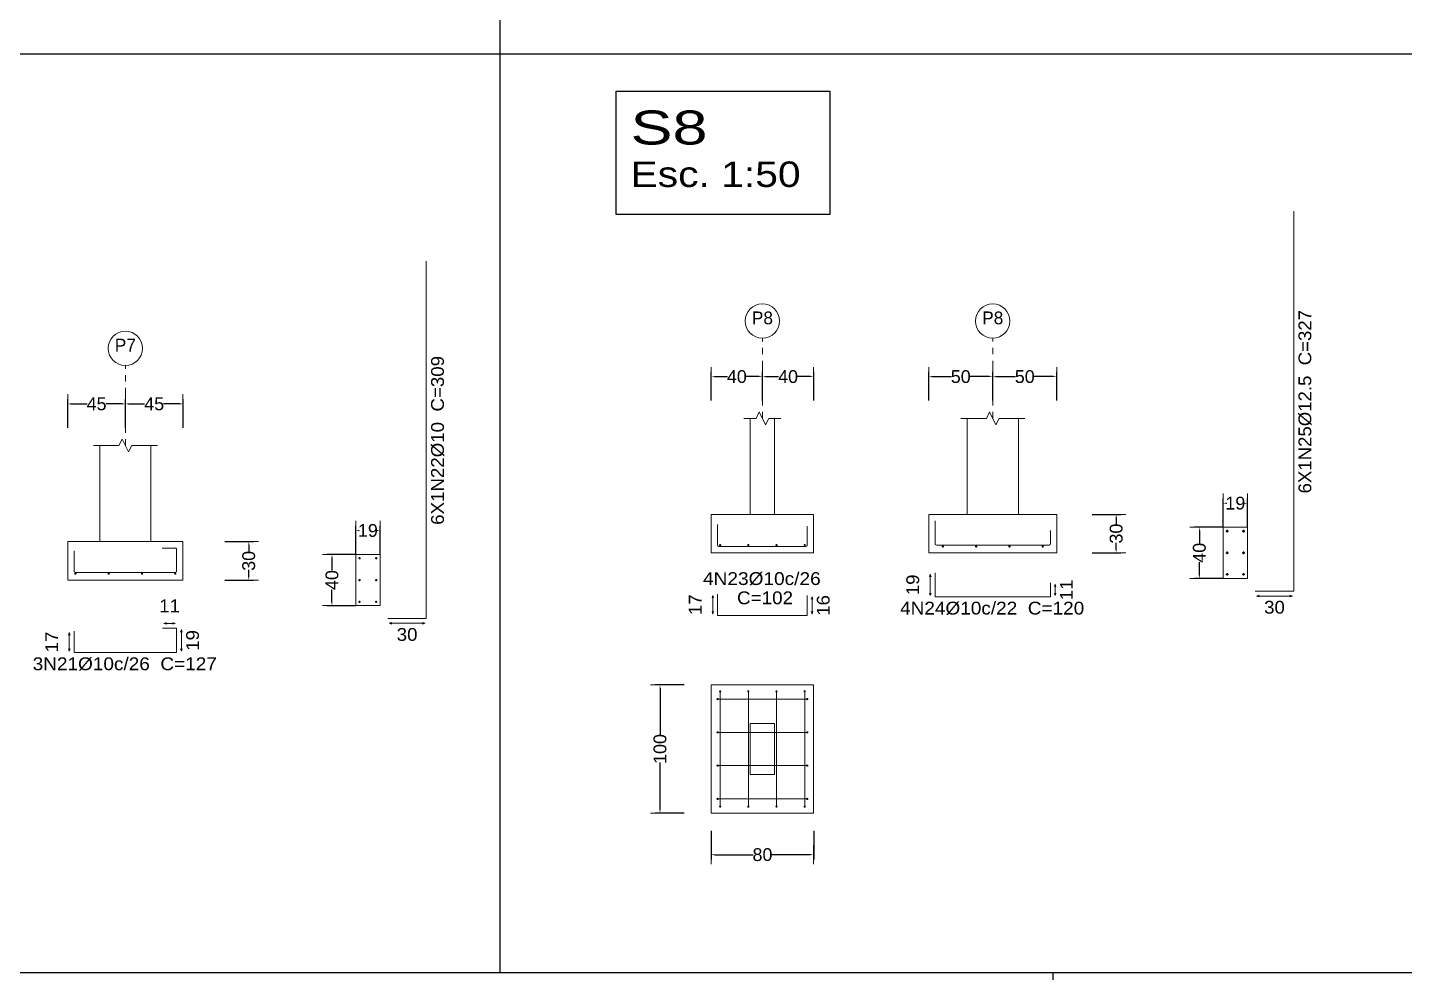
# Model space of a CAD drawing. Header units: centimetres. Extents: x 3279 to 3363.1, y -374.8 to -315.4.
# Drawn here: x 3297.09 to 3318.59, y -345.12 to -330.36 of the extents above; entities that cross this region are included whole.
import ezdxf
from ezdxf.enums import TextEntityAlignment as Align

# ---------------------------------------------------------------- set-up
doc = ezdxf.new("R2010")
doc.units = ezdxf.units.CM
doc.linetypes.add('CYPE_PUNTO', pattern=[0.075, 0, -0.075])
for name, color, linetype, lineweight in [('ARM_LONGITUDINAL_Ø10', 33, 'Continuous', 9), ('ARM_LONGITUDINAL_Ø12_5', 34, 'Continuous', 9), ('ELE_REF_REF_ESCALA', 3, 'Continuous', 9), ('FUN_COTAS', 8, 'Continuous', 0), ('FUN_GEOMETRIA', 7, 'Continuous', 0), ('FUN_TXT_ARMADURAS', 8, 'Continuous', 0)]:
    doc.layers.add(name, color=color, linetype=linetype, lineweight=lineweight)
doc.layers.add('COTA CYPE', color=31, linetype='Continuous')
doc.styles.add('ARIAL', font='arial.ttf')
doc.styles.add('CYPETXT', font='arial.ttf', dxfattribs={"height": 0.2})
doc.dimstyles.new('cype_arrow', dxfattribs={"dimtxt": 0.2, "dimasz": 0.05, "dimexe": 0.075, "dimexo": 0.075, "dimgap": 0, "dimtad": 0, "dimdec": 4, "dimzin": 0, "dimdsep": 46, "dimtxsty": 'ARIAL', "dimcen": 0.09, "dimadec": 0, "dimazin": 0, "dimtfac": 1, "dimtdec": 4, "dimtofl": 0, "dimtmove": 2, "dimatfit": 3, "dimfxl": 1, "dimtolj": 1, "dimtzin": 0, "dimarcsym": 0})

# ---------------------------------------------------------------- blocks, each defined once
blk = doc.blocks.new('*D525')
at = {"layer": 'Defpoints', "color": 0, "transparency": 16777216}
for p in [(3298.615, -336.24), (3297.715, -336.69), (3298.615, -336.69)]:
    blk.add_point(p, dxfattribs=at)
at = {"layer": 'FUN_COTAS', "color": 0, "lineweight": -2, "transparency": 16777216}
for p, q in [((3297.715, -336.615), (3297.715, -336.165)), ((3297.765, -336.24), (3298.016, -336.24)), ((3298.565, -336.24), (3298.313, -336.24)), ((3298.615, -336.615), (3298.615, -336.165))]:
    blk.add_line(p, q, dxfattribs=at)
at = {"layer": 'FUN_COTAS', "color": 0, "transparency": 16777216}
for points in [[(3297.765, -336.231), (3297.765, -336.248), (3297.715, -336.24)], [(3298.565, -336.231), (3298.565, -336.248), (3298.615, -336.24)]]:
    blk.add_solid(points, dxfattribs=at)
at = {"layer": 'FUN_COTAS', "color": 0, "transparency": 16777216, "insert": (3298.165, -336.24), "char_height": 0.2, "attachment_point": 5, "style": 'ARIAL'}
blk.add_mtext('\\A1;45', dxfattribs=at)
blk = doc.blocks.new('*D526')
at = {"layer": 'Defpoints', "color": 0, "transparency": 16777216}
for p in [(3299.515, -336.24), (3298.615, -336.69), (3299.515, -336.69)]:
    blk.add_point(p, dxfattribs=at)
at = {"layer": 'FUN_COTAS', "color": 0, "lineweight": -2, "transparency": 16777216}
for p, q in [((3298.615, -336.615), (3298.615, -336.165)), ((3298.665, -336.24), (3298.916, -336.24)), ((3299.465, -336.24), (3299.213, -336.24)), ((3299.515, -336.615), (3299.515, -336.165))]:
    blk.add_line(p, q, dxfattribs=at)
at = {"layer": 'FUN_COTAS', "color": 0, "transparency": 16777216}
for points in [[(3298.665, -336.231), (3298.665, -336.248), (3298.615, -336.24)], [(3299.465, -336.231), (3299.465, -336.248), (3299.515, -336.24)]]:
    blk.add_solid(points, dxfattribs=at)
at = {"layer": 'FUN_COTAS', "color": 0, "transparency": 16777216, "insert": (3299.065, -336.24), "char_height": 0.2, "attachment_point": 5, "style": 'ARIAL'}
blk.add_mtext('\\A1;45', dxfattribs=at)
blk = doc.blocks.new('*D527')
at = {"layer": 'Defpoints', "color": 0, "transparency": 16777216}
for p in [(3300.092, -338.391), (3300.542, -338.391), (3300.092, -338.991)]:
    blk.add_point(p, dxfattribs=at)
at = {"layer": 'FUN_COTAS', "color": 0, "lineweight": -2, "transparency": 16777216}
for p, q in [((3300.167, -338.391), (3300.617, -338.391)), ((3300.542, -338.441), (3300.542, -338.548)), ((3300.542, -338.941), (3300.542, -338.833)), ((3300.167, -338.991), (3300.617, -338.991))]:
    blk.add_line(p, q, dxfattribs=at)
at = {"layer": 'FUN_COTAS', "color": 0, "transparency": 16777216}
for points in [[(3300.534, -338.441), (3300.55, -338.441), (3300.542, -338.391)], [(3300.534, -338.941), (3300.55, -338.941), (3300.542, -338.991)]]:
    blk.add_solid(points, dxfattribs=at)
at = {"layer": 'FUN_COTAS', "color": 0, "transparency": 16777216, "insert": (3300.542, -338.691), "char_height": 0.2, "attachment_point": 5, "rotation": 90, "style": 'ARIAL'}
blk.add_mtext('\\A1;30', dxfattribs=at)
blk = doc.blocks.new('*D530')
at = {"layer": 'Defpoints', "color": 0, "transparency": 16777216}
for p in [(3302.593, -338.217), (3302.213, -338.667), (3302.593, -338.667)]:
    blk.add_point(p, dxfattribs=at)
at = {"layer": 'FUN_COTAS', "color": 0, "lineweight": -2, "transparency": 16777216}
for p, q in [((3302.213, -338.592), (3302.213, -338.142)), ((3302.263, -338.217), (3302.269, -338.217)), ((3302.543, -338.217), (3302.537, -338.217)), ((3302.593, -338.592), (3302.593, -338.142))]:
    blk.add_line(p, q, dxfattribs=at)
at = {"layer": 'FUN_COTAS', "color": 0, "transparency": 16777216}
for points in [[(3302.263, -338.208), (3302.263, -338.225), (3302.213, -338.217)], [(3302.543, -338.208), (3302.543, -338.225), (3302.593, -338.217)]]:
    blk.add_solid(points, dxfattribs=at)
at = {"layer": 'FUN_COTAS', "color": 0, "transparency": 16777216, "insert": (3302.403, -338.217), "char_height": 0.2, "attachment_point": 5, "style": 'ARIAL'}
blk.add_mtext('\\A1;19', dxfattribs=at)
blk = doc.blocks.new('*D531')
at = {"layer": 'Defpoints', "color": 0, "transparency": 16777216}
for p in [(3301.842, -338.591), (3302.292, -338.591), (3302.292, -339.391)]:
    blk.add_point(p, dxfattribs=at)
at = {"layer": 'FUN_COTAS', "color": 0, "lineweight": -2, "transparency": 16777216}
for p, q in [((3302.217, -338.591), (3301.767, -338.591)), ((3301.842, -338.641), (3301.842, -338.844)), ((3301.842, -339.341), (3301.842, -339.137)), ((3302.217, -339.391), (3301.767, -339.391))]:
    blk.add_line(p, q, dxfattribs=at)
at = {"layer": 'FUN_COTAS', "color": 0, "transparency": 16777216}
for points in [[(3301.834, -338.641), (3301.85, -338.641), (3301.842, -338.591)], [(3301.834, -339.341), (3301.85, -339.341), (3301.842, -339.391)]]:
    blk.add_solid(points, dxfattribs=at)
at = {"layer": 'FUN_COTAS', "color": 0, "transparency": 16777216, "insert": (3301.842, -338.991), "char_height": 0.2, "attachment_point": 5, "rotation": 90, "style": 'ARIAL'}
blk.add_mtext('\\A1;40', dxfattribs=at)
blk = doc.blocks.new('*D520')
at = {"layer": 'Defpoints', "color": 0, "transparency": 16777216}
for p in [(3308.566, -335.814), (3307.766, -336.264), (3308.566, -336.264)]:
    blk.add_point(p, dxfattribs=at)
at = {"layer": 'FUN_COTAS', "color": 0, "lineweight": -2, "transparency": 16777216}
for p, q in [((3307.766, -336.189), (3307.766, -335.739)), ((3307.816, -335.814), (3308.019, -335.814)), ((3308.516, -335.814), (3308.312, -335.814)), ((3308.566, -336.189), (3308.566, -335.739))]:
    blk.add_line(p, q, dxfattribs=at)
at = {"layer": 'FUN_COTAS', "color": 0, "transparency": 16777216}
for points in [[(3307.816, -335.806), (3307.816, -335.822), (3307.766, -335.814)], [(3308.516, -335.806), (3308.516, -335.822), (3308.566, -335.814)]]:
    blk.add_solid(points, dxfattribs=at)
at = {"layer": 'FUN_COTAS', "color": 0, "transparency": 16777216, "insert": (3308.166, -335.814), "char_height": 0.2, "attachment_point": 5, "style": 'ARIAL'}
blk.add_mtext('\\A1;40', dxfattribs=at)
blk = doc.blocks.new('*D521')
at = {"layer": 'Defpoints', "color": 0, "transparency": 16777216}
for p in [(3309.366, -335.814), (3308.566, -336.264), (3309.366, -336.264)]:
    blk.add_point(p, dxfattribs=at)
at = {"layer": 'FUN_COTAS', "color": 0, "lineweight": -2, "transparency": 16777216}
for p, q in [((3308.566, -336.189), (3308.566, -335.739)), ((3308.616, -335.814), (3308.819, -335.814)), ((3309.316, -335.814), (3309.112, -335.814)), ((3309.366, -336.189), (3309.366, -335.739))]:
    blk.add_line(p, q, dxfattribs=at)
at = {"layer": 'FUN_COTAS', "color": 0, "transparency": 16777216}
for points in [[(3308.616, -335.806), (3308.616, -335.822), (3308.566, -335.814)], [(3309.316, -335.806), (3309.316, -335.822), (3309.366, -335.814)]]:
    blk.add_solid(points, dxfattribs=at)
at = {"layer": 'FUN_COTAS', "color": 0, "transparency": 16777216, "insert": (3308.966, -335.814), "char_height": 0.2, "attachment_point": 5, "style": 'ARIAL'}
blk.add_mtext('\\A1;40', dxfattribs=at)
blk = doc.blocks.new('*D522')
at = {"layer": 'Defpoints', "color": 0, "transparency": 16777216}
for p in [(3312.163, -335.814), (3311.163, -336.264), (3312.163, -336.264)]:
    blk.add_point(p, dxfattribs=at)
at = {"layer": 'FUN_COTAS', "color": 0, "lineweight": -2, "transparency": 16777216}
for p, q in [((3311.163, -336.189), (3311.163, -335.739)), ((3311.213, -335.814), (3311.52, -335.814)), ((3312.113, -335.814), (3311.806, -335.814)), ((3312.163, -336.189), (3312.163, -335.739))]:
    blk.add_line(p, q, dxfattribs=at)
at = {"layer": 'FUN_COTAS', "color": 0, "transparency": 16777216}
for points in [[(3311.213, -335.806), (3311.213, -335.822), (3311.163, -335.814)], [(3312.113, -335.806), (3312.113, -335.822), (3312.163, -335.814)]]:
    blk.add_solid(points, dxfattribs=at)
at = {"layer": 'FUN_COTAS', "color": 0, "transparency": 16777216, "insert": (3311.663, -335.814), "char_height": 0.2, "attachment_point": 5, "style": 'ARIAL'}
blk.add_mtext('\\A1;50', dxfattribs=at)
blk = doc.blocks.new('*D523')
at = {"layer": 'Defpoints', "color": 0, "transparency": 16777216}
for p in [(3313.163, -335.814), (3312.163, -336.264), (3313.163, -336.264)]:
    blk.add_point(p, dxfattribs=at)
at = {"layer": 'FUN_COTAS', "color": 0, "lineweight": -2, "transparency": 16777216}
for p, q in [((3312.163, -336.189), (3312.163, -335.739)), ((3312.213, -335.814), (3312.52, -335.814)), ((3313.113, -335.814), (3312.806, -335.814)), ((3313.163, -336.189), (3313.163, -335.739))]:
    blk.add_line(p, q, dxfattribs=at)
at = {"layer": 'FUN_COTAS', "color": 0, "transparency": 16777216}
for points in [[(3312.213, -335.806), (3312.213, -335.822), (3312.163, -335.814)], [(3313.113, -335.806), (3313.113, -335.822), (3313.163, -335.814)]]:
    blk.add_solid(points, dxfattribs=at)
at = {"layer": 'FUN_COTAS', "color": 0, "transparency": 16777216, "insert": (3312.663, -335.814), "char_height": 0.2, "attachment_point": 5, "style": 'ARIAL'}
blk.add_mtext('\\A1;50', dxfattribs=at)
blk = doc.blocks.new('*D524')
at = {"layer": 'Defpoints', "color": 0, "transparency": 16777216}
for p in [(3313.641, -337.965), (3314.091, -337.965), (3313.641, -338.565)]:
    blk.add_point(p, dxfattribs=at)
at = {"layer": 'FUN_COTAS', "color": 0, "lineweight": -2, "transparency": 16777216}
for p, q in [((3313.716, -337.965), (3314.166, -337.965)), ((3314.091, -338.015), (3314.091, -338.122)), ((3314.091, -338.515), (3314.091, -338.408)), ((3313.716, -338.565), (3314.166, -338.565))]:
    blk.add_line(p, q, dxfattribs=at)
at = {"layer": 'FUN_COTAS', "color": 0, "transparency": 16777216}
for points in [[(3314.082, -338.015), (3314.099, -338.015), (3314.091, -337.965)], [(3314.082, -338.515), (3314.099, -338.515), (3314.091, -338.565)]]:
    blk.add_solid(points, dxfattribs=at)
at = {"layer": 'FUN_COTAS', "color": 0, "transparency": 16777216, "insert": (3314.091, -338.265), "char_height": 0.2, "attachment_point": 5, "rotation": 90, "style": 'ARIAL'}
blk.add_mtext('\\A1;30', dxfattribs=at)
blk = doc.blocks.new('*D509')
at = {"layer": 'Defpoints', "color": 0, "transparency": 16777216}
for p in [(3307.766, -342.83), (3309.366, -342.83), (3309.366, -343.28)]:
    blk.add_point(p, dxfattribs=at)
at = {"layer": 'FUN_COTAS', "color": 0, "lineweight": -2, "transparency": 16777216}
for p, q in [((3307.766, -342.905), (3307.766, -343.355)), ((3309.366, -342.905), (3309.366, -343.355)), ((3307.816, -343.28), (3308.422, -343.28)), ((3309.316, -343.28), (3308.709, -343.28))]:
    blk.add_line(p, q, dxfattribs=at)
at = {"layer": 'FUN_COTAS', "color": 0, "transparency": 16777216}
for points in [[(3307.816, -343.272), (3307.816, -343.288), (3307.766, -343.28)], [(3309.316, -343.272), (3309.316, -343.288), (3309.366, -343.28)]]:
    blk.add_solid(points, dxfattribs=at)
at = {"layer": 'FUN_COTAS', "color": 0, "transparency": 16777216, "insert": (3308.566, -343.28), "char_height": 0.2, "attachment_point": 5, "style": 'ARIAL'}
blk.add_mtext('\\A1;80', dxfattribs=at)
blk = doc.blocks.new('*D510')
at = {"layer": 'Defpoints', "color": 0, "transparency": 16777216}
for p in [(3306.966, -340.629), (3307.416, -340.629), (3307.416, -342.629)]:
    blk.add_point(p, dxfattribs=at)
at = {"layer": 'FUN_COTAS', "color": 0, "lineweight": -2, "transparency": 16777216}
for p, q in [((3307.341, -340.629), (3306.891, -340.629)), ((3306.966, -340.679), (3306.966, -341.418)), ((3306.966, -342.579), (3306.966, -341.84)), ((3307.341, -342.629), (3306.891, -342.629))]:
    blk.add_line(p, q, dxfattribs=at)
at = {"layer": 'FUN_COTAS', "color": 0, "transparency": 16777216}
for points in [[(3306.957, -340.679), (3306.974, -340.679), (3306.966, -340.629)], [(3306.957, -342.579), (3306.974, -342.579), (3306.966, -342.629)]]:
    blk.add_solid(points, dxfattribs=at)
at = {"layer": 'FUN_COTAS', "color": 0, "transparency": 16777216, "insert": (3306.966, -341.629), "char_height": 0.2, "attachment_point": 5, "rotation": 90, "style": 'ARIAL'}
blk.add_mtext('\\A1;100', dxfattribs=at)
blk = doc.blocks.new('*D511')
at = {"layer": 'Defpoints', "color": 0, "transparency": 16777216}
for p in [(3316.142, -337.791), (3315.762, -338.241), (3316.142, -338.241)]:
    blk.add_point(p, dxfattribs=at)
at = {"layer": 'FUN_COTAS', "color": 0, "lineweight": -2, "transparency": 16777216}
for p, q in [((3315.762, -338.166), (3315.762, -337.716)), ((3315.812, -337.791), (3315.818, -337.791)), ((3316.092, -337.791), (3316.086, -337.791)), ((3316.142, -338.166), (3316.142, -337.716))]:
    blk.add_line(p, q, dxfattribs=at)
at = {"layer": 'FUN_COTAS', "color": 0, "transparency": 16777216}
for points in [[(3315.812, -337.783), (3315.812, -337.8), (3315.762, -337.791)], [(3316.092, -337.783), (3316.092, -337.8), (3316.142, -337.791)]]:
    blk.add_solid(points, dxfattribs=at)
at = {"layer": 'FUN_COTAS', "color": 0, "transparency": 16777216, "insert": (3315.952, -337.791), "char_height": 0.2, "attachment_point": 5, "style": 'ARIAL'}
blk.add_mtext('\\A1;19', dxfattribs=at)
blk = doc.blocks.new('*D512')
at = {"layer": 'Defpoints', "color": 0, "transparency": 16777216}
for p in [(3315.391, -338.165), (3315.841, -338.165), (3315.841, -338.965)]:
    blk.add_point(p, dxfattribs=at)
at = {"layer": 'FUN_COTAS', "color": 0, "lineweight": -2, "transparency": 16777216}
for p, q in [((3315.766, -338.165), (3315.316, -338.165)), ((3315.391, -338.215), (3315.391, -338.418)), ((3315.391, -338.915), (3315.391, -338.712)), ((3315.766, -338.965), (3315.316, -338.965))]:
    blk.add_line(p, q, dxfattribs=at)
at = {"layer": 'FUN_COTAS', "color": 0, "transparency": 16777216}
for points in [[(3315.382, -338.215), (3315.399, -338.215), (3315.391, -338.165)], [(3315.382, -338.915), (3315.399, -338.915), (3315.391, -338.965)]]:
    blk.add_solid(points, dxfattribs=at)
at = {"layer": 'FUN_COTAS', "color": 0, "transparency": 16777216, "insert": (3315.391, -338.565), "char_height": 0.2, "attachment_point": 5, "rotation": 90, "style": 'ARIAL'}
blk.add_mtext('\\A1;40', dxfattribs=at)

msp = doc.modelspace()

# ---------------------------------------------------------------- hatches: boundary and pattern name
at = {"layer": 'ARM_LONGITUDINAL_Ø10'}
h = msp.add_hatch(color=256, dxfattribs=at)
edge = h.paths.add_edge_path()
edge.add_arc((3311.26304, -338.06901), 0.0016, 0, 360)
h = msp.add_hatch(color=256, dxfattribs=at)
edge = h.paths.add_edge_path()
edge.add_arc((3307.86554, -338.13181), 0.0016, 0, 360)
h = msp.add_hatch(color=256, dxfattribs=at)
edge = h.paths.add_edge_path()
edge.add_arc((3309.26554, -338.15356), 0.0016, 0, 360)
h = msp.add_hatch(color=256, dxfattribs=at)
edge = h.paths.add_edge_path()
edge.add_arc((3313.06304, -338.22496), 0.0016, 0, 360)
h = msp.add_hatch(color=256, dxfattribs=at)
edge = h.paths.add_edge_path()
edge.add_arc((3299.19452, -338.49051), 0.0016, 0, 360)
h = msp.add_hatch(color=256, dxfattribs=at)
edge = h.paths.add_edge_path()
edge.add_arc((3297.81452, -338.53822), 0.0016, 0, 360)
h = msp.add_hatch(color=256, dxfattribs=at)
edge = h.paths.add_edge_path()
edge.add_arc((3307.86554, -340.84901), 0.0016, 0, 360)
h = msp.add_hatch(color=256, dxfattribs=at)
edge = h.paths.add_edge_path()
edge.add_arc((3307.90554, -340.72901), 0.0016, 0, 360)
h = msp.add_hatch(color=256, dxfattribs=at)
edge = h.paths.add_edge_path()
edge.add_arc((3308.34554, -340.72901), 0.0016, 0, 360)
h = msp.add_hatch(color=256, dxfattribs=at)
edge = h.paths.add_edge_path()
edge.add_arc((3308.78554, -340.72901), 0.0016, 0, 360)
h = msp.add_hatch(color=256, dxfattribs=at)
edge = h.paths.add_edge_path()
edge.add_arc((3309.22554, -340.72901), 0.0016, 0, 360)
h = msp.add_hatch(color=256, dxfattribs=at)
edge = h.paths.add_edge_path()
edge.add_arc((3309.26554, -340.84901), 0.0016, 0, 360)
h = msp.add_hatch(color=256, dxfattribs=at)
edge = h.paths.add_edge_path()
edge.add_arc((3307.86554, -341.36901), 0.0016, 0, 360)
h = msp.add_hatch(color=256, dxfattribs=at)
edge = h.paths.add_edge_path()
edge.add_arc((3309.26554, -341.36901), 0.0016, 0, 360)
h = msp.add_hatch(color=256, dxfattribs=at)
edge = h.paths.add_edge_path()
edge.add_arc((3307.86554, -341.88901), 0.0016, 0, 360)
h = msp.add_hatch(color=256, dxfattribs=at)
edge = h.paths.add_edge_path()
edge.add_arc((3309.26554, -341.88901), 0.0016, 0, 360)
h = msp.add_hatch(color=256, dxfattribs=at)
edge = h.paths.add_edge_path()
edge.add_arc((3307.86554, -342.40901), 0.0016, 0, 360)
h = msp.add_hatch(color=256, dxfattribs=at)
edge = h.paths.add_edge_path()
edge.add_arc((3307.90554, -342.52901), 0.0016, 0, 360)
h = msp.add_hatch(color=256, dxfattribs=at)
edge = h.paths.add_edge_path()
edge.add_arc((3308.34554, -342.52901), 0.0016, 0, 360)
h = msp.add_hatch(color=256, dxfattribs=at)
edge = h.paths.add_edge_path()
edge.add_arc((3308.78554, -342.52901), 0.0016, 0, 360)
h = msp.add_hatch(color=256, dxfattribs=at)
edge = h.paths.add_edge_path()
edge.add_arc((3309.22554, -342.52901), 0.0016, 0, 360)
h = msp.add_hatch(color=256, dxfattribs=at)
edge = h.paths.add_edge_path()
edge.add_arc((3309.26554, -342.40901), 0.0016, 0, 360)

# ---------------------------------------------------------------- linework, layer by layer
for p, q in [((3304.46369, -318.84313), (3304.46369, -345.11919)), ((3281.50009, -330.77319), (3344.60009, -330.77319)), ((3281.50009, -345.11919), (3344.60009, -345.11919)), ((3313.10348, -345.11919), (3313.10348, -373.81919))]:
    msp.add_line(p, q)
for p, q in [((3307.89054, -338.44501), (3307.92054, -338.44501)), ((3307.90554, -338.46001), (3307.90554, -338.43001)), ((3308.33054, -338.44501), (3308.36054, -338.44501)), ((3308.34554, -338.46001), (3308.34554, -338.43001)), ((3308.77054, -338.44501), (3308.80054, -338.44501)), ((3308.78554, -338.46001), (3308.78554, -338.43001)), ((3309.21054, -338.44501), (3309.24054, -338.44501)), ((3309.22554, -338.46001), (3309.22554, -338.43001)), ((3311.36804, -338.46501), (3311.39804, -338.46501)), ((3311.38304, -338.48001), (3311.38304, -338.45001)), ((3311.88804, -338.46501), (3311.91804, -338.46501)), ((3311.90304, -338.48001), (3311.90304, -338.45001)), ((3312.40804, -338.46501), (3312.43804, -338.46501)), ((3312.42304, -338.48001), (3312.42304, -338.45001)), ((3312.92804, -338.46501), (3312.95804, -338.46501)), ((3312.94304, -338.48001), (3312.94304, -338.45001)), ((3302.25827, -338.65051), (3302.28827, -338.65051)), ((3302.25827, -338.65051), (3302.28827, -338.65051)), ((3302.27327, -338.66551), (3302.27327, -338.63551)), ((3302.27327, -338.66551), (3302.27327, -338.63551)), ((3302.51827, -338.65051), (3302.54827, -338.65051)), ((3302.51827, -338.65051), (3302.54827, -338.65051)), ((3302.53327, -338.66551), (3302.53327, -338.63551)), ((3302.53327, -338.66551), (3302.53327, -338.63551)), ((3297.81952, -338.89051), (3297.84952, -338.89051)), ((3297.83452, -338.90551), (3297.83452, -338.87551)), ((3298.33952, -338.89051), (3298.36952, -338.89051)), ((3298.35452, -338.90551), (3298.35452, -338.87551)), ((3298.85952, -338.89051), (3298.88952, -338.89051)), ((3298.87452, -338.90551), (3298.87452, -338.87551)), ((3299.37952, -338.89051), (3299.40952, -338.89051)), ((3299.39452, -338.90551), (3299.39452, -338.87551)), ((3302.25827, -338.99051), (3302.28827, -338.99051)), ((3302.25827, -338.99051), (3302.28827, -338.99051)), ((3302.27327, -339.00551), (3302.27327, -338.97551)), ((3302.27327, -339.00551), (3302.27327, -338.97551)), ((3302.51827, -338.99051), (3302.54827, -338.99051)), ((3302.51827, -338.99051), (3302.54827, -338.99051)), ((3302.53327, -339.00551), (3302.53327, -338.97551)), ((3302.53327, -339.00551), (3302.53327, -338.97551)), ((3302.25827, -339.33051), (3302.28827, -339.33051)), ((3302.25827, -339.33051), (3302.28827, -339.33051)), ((3302.27327, -339.34551), (3302.27327, -339.31551)), ((3302.27327, -339.34551), (3302.27327, -339.31551)), ((3302.51827, -339.33051), (3302.54827, -339.33051)), ((3302.51827, -339.33051), (3302.54827, -339.33051)), ((3302.53327, -339.34551), (3302.53327, -339.31551)), ((3302.53327, -339.34551), (3302.53327, -339.31551))]:
    msp.add_line(p, q, dxfattribs=at)
for points in [[(3302.71527, -339.59051), (3303.31527, -339.59051), (3303.31527, -334.01051)], [(3313.06304, -338.22496), (3313.06304, -338.42501), (3313.06036, -338.43501), (3313.05304, -338.44233), (3313.04304, -338.44501), (3311.28304, -338.44501), (3311.27304, -338.44233), (3311.26572, -338.43501), (3311.26304, -338.42501), (3311.26304, -338.06901)], [(3307.86554, -338.13181), (3307.86554, -338.44501), (3307.86822, -338.45501), (3307.87554, -338.46233), (3307.88554, -338.46501), (3309.24554, -338.46501), (3309.25554, -338.46233), (3309.26286, -338.45501), (3309.26554, -338.44501), (3309.26554, -338.15356)], [(3299.19452, -338.49051), (3299.39452, -338.49051), (3299.40452, -338.49319), (3299.41184, -338.50051), (3299.41452, -338.51051), (3299.41452, -338.85051), (3299.41184, -338.86051), (3299.40452, -338.86783), (3299.39452, -338.87051), (3297.83452, -338.87051), (3297.82452, -338.86783), (3297.8172, -338.86051), (3297.81452, -338.85051), (3297.81452, -338.53822)], [(3313.06304, -339.03396), (3313.06304, -339.25401), (3311.26304, -339.25401), (3311.26304, -338.87801)], [(3307.86554, -339.20981), (3307.86554, -339.54301), (3309.26554, -339.54301), (3309.26554, -339.23156)], [(3299.19452, -339.74351), (3299.41452, -339.74351), (3299.41452, -340.12351), (3297.81452, -340.12351), (3297.81452, -339.79122)], [(3307.86554, -340.84901), (3307.86822, -340.84901), (3307.87554, -340.84901), (3307.88554, -340.84901), (3309.24554, -340.84901), (3309.25554, -340.84901), (3309.26286, -340.84901), (3309.26554, -340.84901)], [(3307.90554, -342.52901), (3307.90554, -342.52633), (3307.90554, -342.51901), (3307.90554, -342.50901), (3307.90554, -340.74901), (3307.90554, -340.73901), (3307.90554, -340.73169), (3307.90554, -340.72901)], [(3308.34554, -342.52901), (3308.34554, -342.52633), (3308.34554, -342.51901), (3308.34554, -342.50901), (3308.34554, -340.74901), (3308.34554, -340.73901), (3308.34554, -340.73169), (3308.34554, -340.72901)], [(3308.78554, -342.52901), (3308.78554, -342.52633), (3308.78554, -342.51901), (3308.78554, -342.50901), (3308.78554, -340.74901), (3308.78554, -340.73901), (3308.78554, -340.73169), (3308.78554, -340.72901)], [(3309.22554, -342.52901), (3309.22554, -342.52633), (3309.22554, -342.51901), (3309.22554, -342.50901), (3309.22554, -340.74901), (3309.22554, -340.73901), (3309.22554, -340.73169), (3309.22554, -340.72901)], [(3307.86554, -341.36901), (3307.86822, -341.36901), (3307.87554, -341.36901), (3307.88554, -341.36901), (3309.24554, -341.36901), (3309.25554, -341.36901), (3309.26286, -341.36901), (3309.26554, -341.36901)], [(3307.86554, -341.88901), (3307.86822, -341.88901), (3307.87554, -341.88901), (3307.88554, -341.88901), (3309.24554, -341.88901), (3309.25554, -341.88901), (3309.26286, -341.88901), (3309.26554, -341.88901)], [(3307.86554, -342.40901), (3307.86822, -342.40901), (3307.87554, -342.40901), (3307.88554, -342.40901), (3309.24554, -342.40901), (3309.25554, -342.40901), (3309.26286, -342.40901), (3309.26554, -342.40901)]]:
    msp.add_lwpolyline(points, dxfattribs=at)
for centre, radius in [((3311.26304, -338.06901), 0.0016), ((3307.86554, -338.13181), 0.0016), ((3309.26554, -338.15356), 0.0016), ((3313.06304, -338.22496), 0.0016), ((3299.19452, -338.49051), 0.0016), ((3307.90554, -338.44501), 0.01), ((3308.34554, -338.44501), 0.01), ((3308.78554, -338.44501), 0.01), ((3309.22554, -338.44501), 0.01), ((3311.38304, -338.46501), 0.01), ((3311.90304, -338.46501), 0.01), ((3312.42304, -338.46501), 0.01), ((3312.94304, -338.46501), 0.01), ((3297.81452, -338.53822), 0.0016), ((3302.27327, -338.65051), 0.01), ((3302.27327, -338.65051), 0.01), ((3302.53327, -338.65051), 0.01), ((3302.53327, -338.65051), 0.01), ((3297.83452, -338.89051), 0.01), ((3298.35452, -338.89051), 0.01), ((3298.87452, -338.89051), 0.01), ((3299.39452, -338.89051), 0.01), ((3302.27327, -338.99051), 0.01), ((3302.27327, -338.99051), 0.01), ((3302.53327, -338.99051), 0.01), ((3302.53327, -338.99051), 0.01), ((3302.27327, -339.33051), 0.01), ((3302.27327, -339.33051), 0.01), ((3302.53327, -339.33051), 0.01), ((3302.53327, -339.33051), 0.01), ((3307.86554, -340.84901), 0.01), ((3307.86554, -340.84901), 0.0016), ((3307.90554, -340.72901), 0.01), ((3307.90554, -340.72901), 0.0016), ((3308.34554, -340.72901), 0.01), ((3308.34554, -340.72901), 0.0016), ((3308.78554, -340.72901), 0.01), ((3308.78554, -340.72901), 0.0016), ((3309.22554, -340.72901), 0.01), ((3309.22554, -340.72901), 0.0016), ((3309.26554, -340.84901), 0.01), ((3309.26554, -340.84901), 0.0016), ((3307.86554, -341.36901), 0.01), ((3307.86554, -341.36901), 0.0016), ((3309.26554, -341.36901), 0.01), ((3309.26554, -341.36901), 0.0016), ((3307.86554, -341.88901), 0.01), ((3307.86554, -341.88901), 0.0016), ((3309.26554, -341.88901), 0.01), ((3309.26554, -341.88901), 0.0016), ((3307.86554, -342.40901), 0.01), ((3307.86554, -342.40901), 0.0016), ((3307.90554, -342.52901), 0.01), ((3307.90554, -342.52901), 0.0016), ((3308.34554, -342.52901), 0.01), ((3308.34554, -342.52901), 0.0016), ((3308.78554, -342.52901), 0.01), ((3308.78554, -342.52901), 0.0016), ((3309.22554, -342.52901), 0.01), ((3309.22554, -342.52901), 0.0016), ((3309.26554, -342.40901), 0.01), ((3309.26554, -342.40901), 0.0016)]:
    msp.add_circle(centre, radius, dxfattribs=at)
at = {"layer": 'ARM_LONGITUDINAL_Ø12_5'}
for p, q in [((3315.80554, -338.22751), (3315.84304, -338.22751)), ((3315.80554, -338.22751), (3315.84304, -338.22751)), ((3315.82429, -338.24626), (3315.82429, -338.20876)), ((3315.82429, -338.24626), (3315.82429, -338.20876)), ((3316.06054, -338.22751), (3316.09804, -338.22751)), ((3316.06054, -338.22751), (3316.09804, -338.22751)), ((3316.07929, -338.24626), (3316.07929, -338.20876)), ((3316.07929, -338.24626), (3316.07929, -338.20876)), ((3315.80554, -338.56501), (3315.84304, -338.56501)), ((3315.80554, -338.56501), (3315.84304, -338.56501)), ((3315.82429, -338.58376), (3315.82429, -338.54626)), ((3315.82429, -338.58376), (3315.82429, -338.54626)), ((3316.06054, -338.56501), (3316.09804, -338.56501)), ((3316.06054, -338.56501), (3316.09804, -338.56501)), ((3316.07929, -338.58376), (3316.07929, -338.54626)), ((3316.07929, -338.58376), (3316.07929, -338.54626)), ((3315.80554, -338.90251), (3315.84304, -338.90251)), ((3315.80554, -338.90251), (3315.84304, -338.90251)), ((3315.82429, -338.92126), (3315.82429, -338.88376)), ((3315.82429, -338.92126), (3315.82429, -338.88376)), ((3316.06054, -338.90251), (3316.09804, -338.90251)), ((3316.06054, -338.90251), (3316.09804, -338.90251)), ((3316.07929, -338.92126), (3316.07929, -338.88376)), ((3316.07929, -338.92126), (3316.07929, -338.88376))]:
    msp.add_line(p, q, dxfattribs=at)
msp.add_lwpolyline([(3316.26379, -339.16501), (3316.86379, -339.16501), (3316.86379, -333.22751)], dxfattribs=at)
for centre in [(3315.82429, -338.22751), (3315.82429, -338.22751), (3316.07929, -338.22751), (3316.07929, -338.22751), (3315.82429, -338.56501), (3315.82429, -338.56501), (3316.07929, -338.56501), (3316.07929, -338.56501), (3315.82429, -338.90251), (3315.82429, -338.90251), (3316.07929, -338.90251), (3316.07929, -338.90251)]:
    msp.add_circle(centre, 0.0125, dxfattribs=at)
at = {"layer": 'COTA CYPE'}
msp.add_lwpolyline([(3306.28137, -331.3553), (3309.61949, -331.3553), (3309.61949, -333.28053), (3306.28137, -333.28053)], close=True, dxfattribs=at)
at = {"layer": 'FUN_COTAS', "linetype": 'CYPE_PUNTO'}
for p, q in [((3308.56554, -336.46501), (3308.56554, -335.21401)), ((3312.16304, -336.46501), (3312.16304, -335.21401)), ((3298.61452, -336.89051), (3298.61452, -335.63951))]:
    msp.add_line(p, q, dxfattribs=at)
at = {"layer": 'FUN_COTAS'}
for p, q in [((3307.76554, -335.96401), (3307.76554, -335.66401)), ((3308.56554, -335.96401), (3308.56554, -335.66401)), ((3308.56554, -335.96401), (3308.56554, -335.66401)), ((3309.36554, -335.96401), (3309.36554, -335.66401)), ((3311.16304, -335.96401), (3311.16304, -335.66401)), ((3312.16304, -335.96401), (3312.16304, -335.66401)), ((3312.16304, -335.96401), (3312.16304, -335.66401)), ((3313.16304, -335.96401), (3313.16304, -335.66401)), ((3297.71452, -336.38951), (3297.71452, -336.08951)), ((3298.61452, -336.38951), (3298.61452, -336.08951)), ((3298.61452, -336.38951), (3298.61452, -336.08951)), ((3299.51452, -336.38951), (3299.51452, -336.08951)), ((3315.76179, -337.94126), (3315.76179, -337.64126)), ((3316.14179, -337.94126), (3316.14179, -337.64126)), ((3302.21327, -338.36676), (3302.21327, -338.06676)), ((3302.59327, -338.36676), (3302.59327, -338.06676)), ((3313.94054, -337.96501), (3314.24054, -337.96501)), ((3315.24054, -338.16501), (3315.54054, -338.16501)), ((3300.39202, -338.39051), (3300.69202, -338.39051)), ((3301.69202, -338.59051), (3301.99202, -338.59051)), ((3313.94054, -338.56501), (3314.24054, -338.56501)), ((3300.39202, -338.99051), (3300.69202, -338.99051)), ((3315.24054, -338.96501), (3315.54054, -338.96501)), ((3301.69202, -339.39051), (3301.99202, -339.39051)), ((3306.81554, -340.62901), (3307.11554, -340.62901)), ((3306.81554, -342.62901), (3307.11554, -342.62901)), ((3307.76554, -343.43001), (3307.76554, -343.13001)), ((3309.36554, -343.43001), (3309.36554, -343.13001))]:
    msp.add_line(p, q, dxfattribs=at)
for centre in [(3308.56554, -334.94642), (3312.16304, -334.94642), (3298.61452, -335.37192)]:
    msp.add_circle(centre, 0.26759, dxfattribs=at)
at = {"layer": 'FUN_GEOMETRIA'}
for p, q in [((3308.37554, -336.46501), (3308.37554, -337.96501)), ((3308.75554, -337.96501), (3308.75554, -336.46501)), ((3311.76304, -337.96501), (3311.76304, -336.46501)), ((3312.56304, -337.96501), (3312.56304, -336.46501)), ((3298.21452, -338.39051), (3298.21452, -336.89051)), ((3299.01452, -338.39051), (3299.01452, -336.89051)), ((3307.76554, -337.96501), (3309.36554, -337.96501)), ((3307.76554, -337.96501), (3307.76554, -338.56501)), ((3308.75554, -337.96501), (3308.37554, -337.96501)), ((3309.36554, -338.56501), (3309.36554, -337.96501)), ((3311.16304, -337.96501), (3313.16304, -337.96501)), ((3311.16304, -338.56501), (3311.16304, -337.96501)), ((3312.56304, -337.96501), (3311.76304, -337.96501)), ((3313.16304, -338.56501), (3313.16304, -337.96501)), ((3297.71452, -338.39051), (3299.51452, -338.39051)), ((3297.71452, -338.99051), (3297.71452, -338.39051)), ((3299.01452, -338.39051), (3298.21452, -338.39051)), ((3299.51452, -338.99051), (3299.51452, -338.39051)), ((3309.36554, -338.56501), (3307.76554, -338.56501)), ((3313.16304, -338.56501), (3311.16304, -338.56501)), ((3299.51452, -338.99051), (3297.71452, -338.99051))]:
    msp.add_line(p, q, dxfattribs=at)
for points in [[(3308.27554, -336.46501), (3308.46554, -336.46501), (3308.51554, -336.36501), (3308.61554, -336.56501), (3308.66554, -336.46501), (3308.85554, -336.46501)], [(3311.66304, -336.46501), (3312.06304, -336.46501), (3312.11304, -336.36501), (3312.21304, -336.56501), (3312.26304, -336.46501), (3312.66304, -336.46501)], [(3298.11452, -336.89051), (3298.51452, -336.89051), (3298.56452, -336.79051), (3298.66452, -336.99051), (3298.71452, -336.89051), (3299.11452, -336.89051)]]:
    msp.add_lwpolyline(points, dxfattribs=at)
for points in [[(3315.76179, -338.96501), (3316.14179, -338.96501), (3316.14179, -338.16501), (3315.76179, -338.16501), (3315.76179, -338.96501)], [(3302.21327, -339.39051), (3302.59327, -339.39051), (3302.59327, -338.59051), (3302.21327, -338.59051), (3302.21327, -339.39051)], [(3307.76554, -342.62901), (3309.36554, -342.62901), (3309.36554, -340.62901), (3307.76554, -340.62901), (3307.76554, -342.62901)], [(3308.37554, -342.02901), (3308.75554, -342.02901), (3308.75554, -341.22901), (3308.37554, -341.22901), (3308.37554, -342.02901)]]:
    msp.add_lwpolyline(points, close=True, dxfattribs=at)
at = {"layer": 'FUN_TXT_ARMADURAS'}
for p, q in [((3311.17554, -338.93821), (3311.18804, -338.89821)), ((3311.20054, -338.93821), (3311.18804, -338.89821)), ((3311.18804, -339.23381), (3311.18804, -338.89821)), ((3313.12554, -339.09416), (3313.13804, -339.05416)), ((3313.15054, -339.09416), (3313.13804, -339.05416)), ((3313.13804, -339.05416), (3313.13804, -339.23381)), ((3307.77804, -339.27001), (3307.79054, -339.23001)), ((3307.80304, -339.27001), (3307.79054, -339.23001)), ((3307.79054, -339.23001), (3307.79054, -339.52281)), ((3309.32804, -339.29176), (3309.34054, -339.25176)), ((3309.35304, -339.29176), (3309.34054, -339.25176)), ((3309.34054, -339.52281), (3309.34054, -339.25176)), ((3311.17554, -339.19381), (3311.18804, -339.23381)), ((3311.20054, -339.19381), (3311.18804, -339.23381)), ((3313.12554, -339.19381), (3313.13804, -339.23381)), ((3313.15054, -339.19381), (3313.13804, -339.23381)), ((3316.32399, -339.22751), (3316.28399, -339.24001)), ((3316.32399, -339.25251), (3316.28399, -339.24001)), ((3316.28399, -339.24001), (3316.84359, -339.24001)), ((3316.80359, -339.22751), (3316.84359, -339.24001)), ((3316.80359, -339.25251), (3316.84359, -339.24001)), ((3307.77804, -339.48281), (3307.79054, -339.52281)), ((3307.80304, -339.48281), (3307.79054, -339.52281)), ((3309.32804, -339.48281), (3309.34054, -339.52281)), ((3309.35304, -339.48281), (3309.34054, -339.52281)), ((3297.72702, -339.85142), (3297.73952, -339.81142)), ((3297.75202, -339.85142), (3297.73952, -339.81142)), ((3297.73952, -340.10331), (3297.73952, -339.81142)), ((3299.25472, -339.65601), (3299.21472, -339.66851)), ((3299.25472, -339.68101), (3299.21472, -339.66851)), ((3299.21472, -339.66851), (3299.39432, -339.66851)), ((3299.35432, -339.65601), (3299.39432, -339.66851)), ((3299.35432, -339.68101), (3299.39432, -339.66851)), ((3299.47702, -339.80371), (3299.48952, -339.76371)), ((3299.50202, -339.80371), (3299.48952, -339.76371)), ((3299.48952, -339.76371), (3299.48952, -340.10331)), ((3302.77547, -339.65301), (3302.73547, -339.66551)), ((3302.77547, -339.67801), (3302.73547, -339.66551)), ((3302.73547, -339.66551), (3303.29507, -339.66551)), ((3303.25507, -339.65301), (3303.29507, -339.66551)), ((3303.25507, -339.67801), (3303.29507, -339.66551)), ((3297.72702, -340.06331), (3297.73952, -340.10331)), ((3297.75202, -340.06331), (3297.73952, -340.10331)), ((3299.47702, -340.06331), (3299.48952, -340.10331)), ((3299.50202, -340.06331), (3299.48952, -340.10331))]:
    msp.add_line(p, q, dxfattribs=at)

# ---------------------------------------------------------------- texts
at = {"layer": 'COTA CYPE', "style": 'CYPETXT', "width": 1.325545}
msp.add_text('S8', height=0.530774, dxfattribs=at).set_placement((3306.50518, -332.18835), (3307.70738, -332.18835), align=Align.FIT)
at = {"layer": 'ELE_REF_REF_ESCALA', "style": 'CYPETXT', "width": 1.145881}
msp.add_text('Esc. 1:50', height=0.39808, dxfattribs=at).set_placement((3306.50518, -332.85182), (3309.16182, -332.85182), align=Align.FIT)
at = {"layer": 'FUN_COTAS', "style": 'CYPETXT', "width": 0.965629}
for s, p, p2 in [('P8', (3308.40054, -334.99642), (3308.73054, -334.99642)), ('P8', (3311.99804, -334.99642), (3312.32804, -334.99642)), ('P7', (3298.44952, -335.42192), (3298.77952, -335.42192))]:
    msp.add_text(s, height=0.2, dxfattribs=at).set_placement(p, p2, align=Align.FIT)
at = {"layer": 'FUN_TXT_ARMADURAS', "style": 'CYPETXT'}
for s, width, p, p2 in [('6X1N25%%c12.5  C=327', 1.039112, (3317.13879, -337.63776), (3317.13879, -334.77276)), ('6X1N22%%c10  C=309', 1.044709, (3303.59027, -338.12801), (3303.59027, -335.49101)), ('19', 1.042546, (3311.01304, -339.22801), (3311.01304, -338.90401)), ('11', 1.042546, (3313.41304, -339.30599), (3313.41304, -338.98199)), ('17', 1.042546, (3307.61554, -339.53841), (3307.61554, -339.21441)), ('16', 1.042546, (3309.61554, -339.54928), (3309.61554, -339.22528)), ('17', 1.042546, (3297.56452, -340.11937), (3297.56452, -339.79537)), ('19', 1.042546, (3299.76452, -340.09551), (3299.76452, -339.77151))]:
    msp.add_text(s, height=0.2, rotation=90, dxfattribs=dict(at, width=width)).set_placement(p, p2, align=Align.FIT)
for s, width, p, p2 in [('4N23%%c10c/26', 1.066614, (3307.63704, -339.06801), (3309.47604, -339.06801)), (' C=102', 1.053117, (3308.08704, -339.36801), (3309.04404, -339.36801)), ('11', 1.042546, (3299.14252, -339.49351), (3299.46652, -339.49351)), ('4N24%%c10c/22  C=120', 1.061426, (3310.71554, -339.52901), (3313.59254, -339.52901)), ('30', 1.042546, (3316.40179, -339.51501), (3316.72579, -339.51501)), ('30', 1.042546, (3302.85327, -339.94051), (3303.17727, -339.94051)), ('3N21%%c10c/26  C=127', 1.061426, (3297.16702, -340.39851), (3300.04402, -340.39851))]:
    msp.add_text(s, height=0.2, dxfattribs=dict(at, width=width)).set_placement(p, p2, align=Align.FIT)

# ---------------------------------------------------------------- dimensions: what is measured, and where the dimension line sits
at = {"layer": 'FUN_COTAS'}
for p1, p2, distance, text, picture, middle in [((3307.76554, -336.26401), (3308.56554, -336.26401), 0.45, '40', '*D520', (3308.16554, -335.81401)), ((3308.56554, -336.26401), (3309.36554, -336.26401), 0.45, '40', '*D521', (3308.96554, -335.81401)), ((3311.16304, -336.26401), (3312.16304, -336.26401), 0.45, '50', '*D522', (3311.66304, -335.81401)), ((3312.16304, -336.26401), (3313.16304, -336.26401), 0.45, '50', '*D523', (3312.66304, -335.81401)), ((3297.71452, -336.68951), (3298.61452, -336.68951), 0.45, '45', '*D525', (3298.16452, -336.23951)), ((3298.61452, -336.68951), (3299.51452, -336.68951), 0.45, '45', '*D526', (3299.06452, -336.23951)), ((3315.76179, -338.24126), (3316.14179, -338.24126), 0.45, '19', '*D511', (3315.95179, -337.79126)), ((3302.21327, -338.66676), (3302.59327, -338.66676), 0.45, '19', '*D530', (3302.40327, -338.21676)), ((3313.64054, -338.56501), (3313.64054, -337.96501), -0.45, '30', '*D524', (3314.09054, -338.26501)), ((3315.84054, -338.96501), (3315.84054, -338.16501), 0.45, '40', '*D512', (3315.39054, -338.56501)), ((3300.09202, -338.99051), (3300.09202, -338.39051), -0.45, '30', '*D527', (3300.54202, -338.69051)), ((3302.29202, -339.39051), (3302.29202, -338.59051), 0.45, '40', '*D531', (3301.84202, -338.99051)), ((3307.41554, -342.62901), (3307.41554, -340.62901), 0.45, '100', '*D510', (3306.96554, -341.62901)), ((3307.76554, -342.83001), (3309.36554, -342.83001), -0.45, '80', '*D509', (3308.56554, -343.28001))]:
    dim = msp.add_aligned_dim(p1=p1, p2=p2, distance=distance, text=text, dimstyle='cype_arrow', dxfattribs=at)
    dim.commit()
    dim.dimension.update_dxf_attribs({"geometry": picture, "text_midpoint": middle})

doc.saveas('drawing.dxf')
